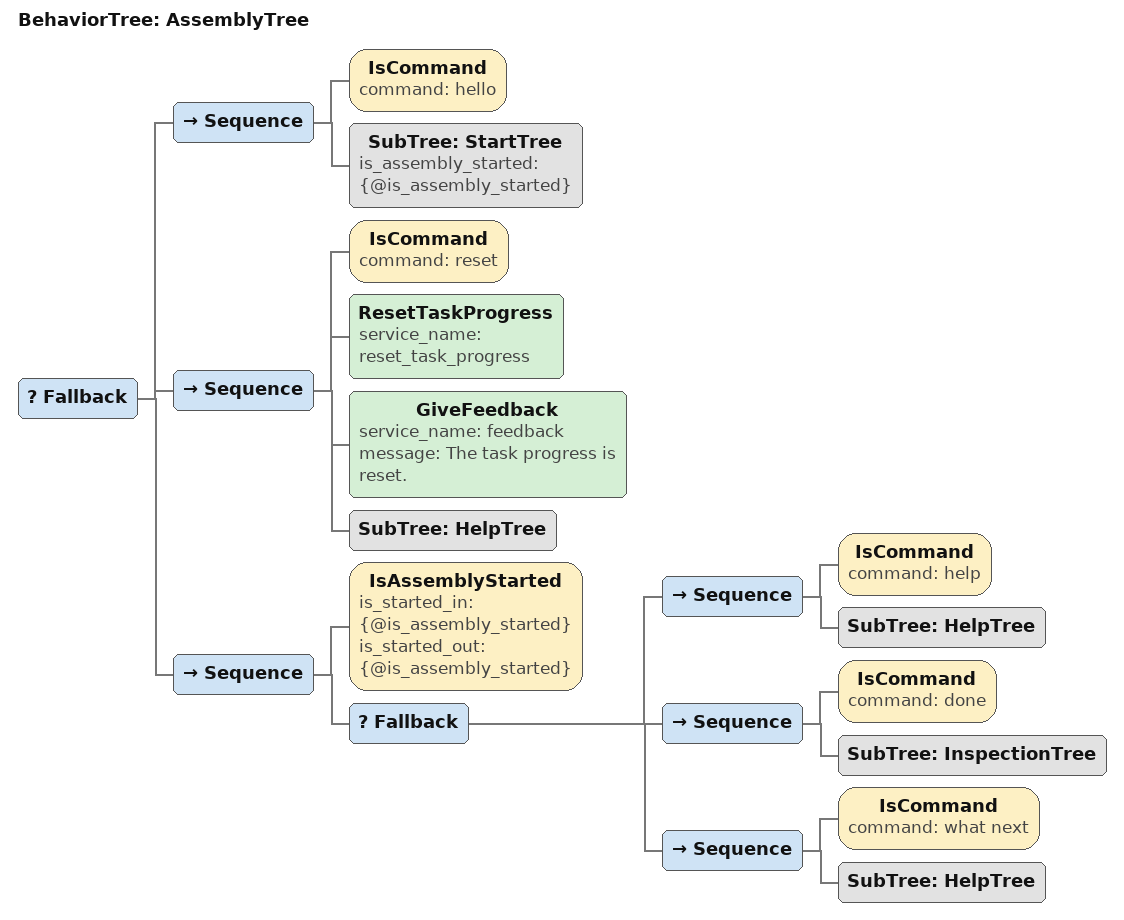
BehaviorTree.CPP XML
<root BTCPP_format="4">
    <BehaviorTree ID="AssemblyTree">
        <Fallback>
            <Sequence>
                <IsCommand command="hello"/>
                <SubTree ID="StartTree" is_assembly_started="{@is_assembly_started}"/>
            </Sequence>
            <Sequence>
                <IsCommand command="reset"/>
                <ResetTaskProgress service_name="reset_task_progress"/>
                <GiveFeedback service_name="feedback"
                              message="The task progress is reset."/>
                <SubTree ID="HelpTree"/>
            </Sequence>
            <Sequence>
                <IsAssemblyStarted is_started_in="{@is_assembly_started}"
                                   is_started_out="{@is_assembly_started}"/>
                <Fallback>
                    <Sequence>
                        <IsCommand command="help"/>
                        <SubTree ID="HelpTree"/>
                    </Sequence>
                    <Sequence>
                        <IsCommand command="done"/>
                        <SubTree ID="InspectionTree"/>
                    </Sequence>
                    <Sequence>
                        <IsCommand command="what next"/>
                        <SubTree ID="HelpTree"/>
                    </Sequence>
                </Fallback>
            </Sequence>
        </Fallback>
    </BehaviorTree>
</root>
